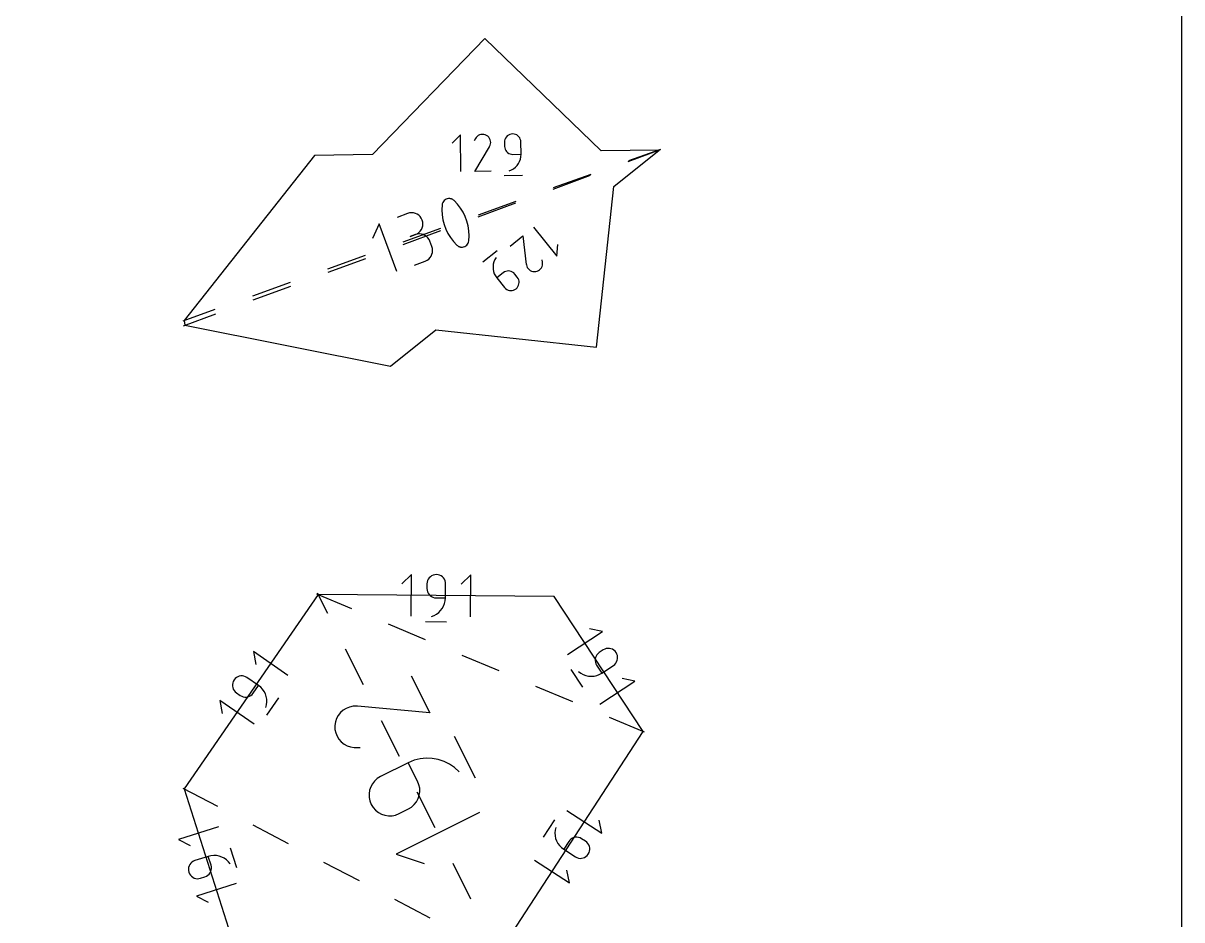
# Model space of a CAD drawing. Extents: x -2 to 214, y 3 to 282.
# Drawn here: x 198.3 to 214.39, y 162.65 to 175.1 of the extents above; entities that cross this region are included whole.
import ezdxf

# ---------------------------------------------------------------- set-up
doc = ezdxf.new("R2010")
doc.units = 0
doc.layers.add('Layer_1', color=7, linetype='CONTINUOUS')

msp = doc.modelspace()

# ---------------------------------------------------------------- linework, layer by layer
at = {"layer": 'Layer_1', "color": 5}
for points in [[(-1.511918, 3.023787), (214.388082, 3.023787), (214.388082, 282.423787), (-1.511918, 282.423787), (-1.511918, 3.023787)], [(200.54885, 170.910608), (203.405112, 170.342537), (204.03162, 170.847094), (206.263748, 170.606425), (206.504416, 172.838552), (207.130928, 173.343109), (206.326609, 173.330173), (204.71378, 174.891934), (203.152022, 173.279105), (202.347703, 173.266165), (200.541145, 170.974051), (200.54885, 170.910608)], [(204.90059, 162.178229), (206.908703, 165.265581), (205.675424, 167.142288), (202.399935, 167.167537), (200.541145, 164.470434), (201.220751, 162.330075), (204.90059, 162.178229)]]:
    msp.add_lwpolyline(points, dxfattribs=at)
at = {"layer": 'Layer_1', "color": 1}
for points in [[(204.380983, 173.042892), (204.372749, 173.554726), (204.260792, 173.439075)], [(204.80026, 173.04963), (204.572944, 173.045975), (204.777551, 173.387506), (204.777551, 173.387506), (204.777798, 173.38782), (204.778035, 173.388138), (204.77826, 173.388459), (204.778483, 173.38879), (204.778694, 173.389129), (204.778906, 173.389485), (204.779111, 173.389856), (204.779319, 173.39024), (204.779527, 173.390653), (204.779527, 173.390653), (204.787898, 173.409414), (204.792654, 173.428795), (204.793924, 173.448371), (204.791842, 173.4677), (204.786533, 173.486348), (204.778133, 173.503884), (204.76677, 173.519872), (204.752578, 173.533877), (204.735684, 173.54547), (204.735684, 173.54547), (204.71687, 173.553718), (204.697457, 173.558395), (204.677874, 173.559619), (204.658549, 173.557513), (204.639915, 173.55219), (204.622396, 173.543773), (204.606433, 173.532382), (204.592445, 173.518129), (204.580871, 173.501143), (204.566407, 173.472272)], [(205.048986, 173.053637), (205.048986, 173.053637), (205.081297, 173.06627), (205.110866, 173.083123), (205.137395, 173.103771), (205.160587, 173.127788), (205.180134, 173.154758), (205.195738, 173.184257), (205.207097, 173.215859), (205.213906, 173.249147), (205.215881, 173.283698), (205.21313, 173.454393), (205.21313, 173.454393), (205.210978, 173.474812), (205.20539, 173.493978), (205.196704, 173.511571), (205.185239, 173.52728), (205.171322, 173.540781), (205.155281, 173.55176), (205.137438, 173.559898), (205.118116, 173.564879), (205.097644, 173.566386), (205.097644, 173.566386), (205.077261, 173.564223), (205.058133, 173.558621), (205.040568, 173.549915), (205.02488, 173.538425), (205.011394, 173.524483), (205.000422, 173.508414), (204.992287, 173.490549), (204.987309, 173.471213), (204.985793, 173.450738), (204.98671, 173.393828), (204.98671, 173.393828), (204.988862, 173.373413), (204.99446, 173.35425), (205.003163, 173.33666), (205.014646, 173.320958), (205.028574, 173.307461), (205.044622, 173.29649), (205.062462, 173.288355), (205.081759, 173.283377), (205.102188, 173.28187), (205.215846, 173.283698)], [(206.701852, 173.184539), (207.151742, 173.350803)], [(207.151809, 173.350616), (206.707278, 173.190804)], [(204.97903, 172.988515), (205.234949, 172.992632)], [(205.661136, 172.799927), (206.181494, 172.992233)], [(206.185233, 173.003127), (205.663189, 172.815452)], [(204.384416, 171.994595), (204.384416, 171.994595), (204.401942, 171.994531), (204.418794, 171.997509), (204.434658, 172.003277), (204.449214, 172.011595), (204.46215, 172.022207), (204.473157, 172.034868), (204.481917, 172.049328), (204.488115, 172.065341), (204.491431, 172.082655), (204.491431, 172.082655), (204.494888, 172.151835), (204.491315, 172.220387), (204.480897, 172.28782), (204.463826, 172.353642), (204.440275, 172.417364), (204.41043, 172.4785), (204.374467, 172.536553), (204.332575, 172.591036), (204.284929, 172.641462), (204.284929, 172.641462), (204.27945, 172.646303), (204.273637, 172.650719), (204.267523, 172.654692), (204.261152, 172.658202), (204.254558, 172.661229), (204.247781, 172.663761), (204.24086, 172.665776), (204.233833, 172.667254), (204.226738, 172.668182), (204.226738, 172.668182), (204.209039, 172.668326), (204.192057, 172.665412), (204.176101, 172.659687), (204.161481, 172.6514), (204.148506, 172.640799), (204.137489, 172.628127), (204.128733, 172.613639), (204.122552, 172.597577), (204.119272, 172.580188), (204.119272, 172.580188), (204.115955, 172.511069), (204.119621, 172.442559), (204.130095, 172.375158), (204.147197, 172.30935), (204.170745, 172.245625), (204.200562, 172.184478), (204.236464, 172.126393), (204.278268, 172.071867), (204.325795, 172.021385), (204.325795, 172.021385), (204.331235, 172.016548), (204.33701, 172.012153), (204.343081, 172.008205), (204.34942, 172.004716), (204.356007, 172.0017), (204.362822, 171.99917), (204.369846, 171.997135), (204.37705, 171.995604), (204.384416, 171.994595)], [(205.141145, 172.627775), (204.619101, 172.440097)], [(204.620424, 172.415318), (205.140782, 172.607624)], [(203.738399, 171.74594), (203.885549, 171.800324), (203.885549, 171.800324), (203.91114, 171.812477), (203.933513, 171.828525), (203.952415, 171.847885), (203.967584, 171.869994), (203.978764, 171.894276), (203.985692, 171.920152), (203.988116, 171.947055), (203.98577, 171.974413), (203.978397, 172.001647), (203.951166, 172.075325), (203.951166, 172.075325), (203.939062, 172.100799), (203.923057, 172.123101), (203.903721, 172.141961), (203.881626, 172.157116), (203.857345, 172.168296), (203.83144, 172.175228), (203.804488, 172.177651), (203.777056, 172.175291), (203.749712, 172.167886), (203.676031, 172.140659), (203.749712, 172.167886), (203.749712, 172.167886), (203.775299, 172.180043), (203.797669, 172.196098), (203.816567, 172.215476), (203.831726, 172.237609), (203.842891, 172.261926), (203.849802, 172.287859), (203.852198, 172.314833), (203.849816, 172.342279), (203.842404, 172.369626), (203.842404, 172.369626), (203.830297, 172.3951), (203.814292, 172.417403), (203.794956, 172.436262), (203.772865, 172.451417), (203.74858, 172.462593), (203.722679, 172.469529), (203.695723, 172.471953), (203.668291, 172.469593), (203.640947, 172.462188), (203.493797, 172.407807)], [(203.489934, 171.654094), (203.245039, 172.316748), (203.152181, 172.114949)], [(205.389804, 172.269536), (205.710881, 171.870848), (205.728115, 172.030889)], [(204.097057, 172.252419), (203.575013, 172.064741)], [(203.579712, 172.030709), (204.100066, 172.223012)], [(205.06321, 172.006519), (205.240276, 172.149119), (205.288786, 171.753955), (205.288786, 171.753955), (205.288786, 171.753556), (205.288797, 171.753161), (205.288815, 171.752766), (205.288846, 171.752371), (205.288885, 171.751969), (205.288938, 171.751563), (205.289002, 171.751143), (205.289076, 171.750709), (205.289167, 171.750261), (205.289167, 171.750261), (205.294092, 171.730315), (205.302255, 171.712101), (205.313283, 171.69588), (205.326805, 171.681914), (205.342458, 171.670466), (205.35986, 171.661799), (205.378653, 171.656172), (205.398458, 171.653843), (205.418905, 171.655085), (205.418905, 171.655085), (205.438812, 171.660137), (205.457001, 171.668381), (205.473201, 171.679452), (205.48715, 171.692991), (205.49858, 171.708644), (205.507223, 171.72605), (205.512814, 171.744849), (205.515107, 171.764686), (205.513802, 171.785197), (205.50747, 171.816862)], [(204.88463, 171.944853), (204.685286, 171.784311)], [(203.052969, 171.877064), (202.530928, 171.689386)], [(202.538996, 171.646096), (203.059354, 171.838403)], [(204.869471, 171.850489), (204.869471, 171.850489), (204.851751, 171.820665), (204.838783, 171.789197), (204.830546, 171.756604), (204.827014, 171.723404), (204.828178, 171.690116), (204.833999, 171.657255), (204.844466, 171.625346), (204.859551, 171.594901), (204.87924, 171.566443), (204.986322, 171.433481), (204.986322, 171.433481), (205.000574, 171.418699), (205.016759, 171.407015), (205.034426, 171.398478), (205.053124, 171.393134), (205.072396, 171.391035), (205.091799, 171.392237), (205.110877, 171.396781), (205.129179, 171.404729), (205.146254, 171.416121), (205.146254, 171.416121), (205.160993, 171.430348), (205.172638, 171.446523), (205.181143, 171.464187), (205.186456, 171.482891), (205.188537, 171.502181), (205.187303, 171.521598), (205.182741, 171.54069), (205.174783, 171.559003), (205.163388, 171.576081), (205.127687, 171.620407), (205.127687, 171.620407), (205.113431, 171.635185), (205.097239, 171.646858), (205.079561, 171.655381), (205.060853, 171.660712), (205.04157, 171.662797), (205.022167, 171.66159), (205.003089, 171.657043), (204.984808, 171.649109), (204.967766, 171.637743), (204.879232, 171.566443)], [(202.008884, 171.501708), (201.48684, 171.314034)], [(201.498284, 171.261487), (202.018639, 171.45379)], [(200.964796, 171.126356), (200.520264, 170.966544)], [(200.528036, 170.902917), (200.977927, 171.069181)], [(203.688361, 166.866977), (203.692841, 167.448196), (203.562634, 167.319944)], [(203.970742, 166.8648), (203.970742, 166.8648), (204.007755, 166.878273), (204.041777, 166.8966), (204.072451, 166.919322), (204.099424, 166.94596), (204.122341, 166.976045), (204.140851, 167.009108), (204.154595, 167.044675), (204.163224, 167.082277), (204.166399, 167.121443), (204.167881, 167.31528), (204.167881, 167.31528), (204.165976, 167.338514), (204.160155, 167.360418), (204.150768, 167.380625), (204.13818, 167.398765), (204.12275, 167.414467), (204.104836, 167.427361), (204.084798, 167.437084), (204.063003, 167.443261), (204.039805, 167.445518), (204.039805, 167.445518), (204.016627, 167.443613), (203.994766, 167.437779), (203.97459, 167.428366), (203.956475, 167.415748), (203.940787, 167.400285), (203.9279, 167.382343), (203.918185, 167.362284), (203.912011, 167.340472), (203.909746, 167.31727), (203.909249, 167.252644), (203.909249, 167.252644), (203.911154, 167.22941), (203.916992, 167.207506), (203.926397, 167.187306), (203.939006, 167.169174), (203.954454, 167.153475), (203.972371, 167.140588), (203.992399, 167.130872), (204.014172, 167.124699), (204.037318, 167.122441), (204.166385, 167.121453)], [(204.51162, 166.860631), (204.516101, 167.44185), (204.38589, 167.313597)], [(202.865334, 166.971216), (202.379488, 167.176162)], [(202.531694, 166.90465), (202.389994, 167.187373)], [(203.889574, 166.79277), (204.180182, 166.790512)], [(203.887613, 166.539984), (203.376473, 166.755598)], [(205.858579, 166.334395), (206.344319, 166.653599), (206.165337, 166.690602)], [(201.980059, 166.046165), (201.501473, 166.375999), (201.534571, 166.196255)], [(203.028835, 165.912755), (202.780265, 166.408705)], [(204.909889, 166.108752), (204.398749, 166.324366)], [(206.01366, 166.098401), (206.01366, 166.098401), (206.045428, 166.075111), (206.079569, 166.057006), (206.115503, 166.044126), (206.152637, 166.036499), (206.190384, 166.034171), (206.228156, 166.03717), (206.265367, 166.045502), (206.301424, 166.059218), (206.335746, 166.078353), (206.497738, 166.184807), (206.497738, 166.184807), (206.516005, 166.199296), (206.53098, 166.21631), (206.542566, 166.235339), (206.550655, 166.255885), (206.555135, 166.277439), (206.555911, 166.299499), (206.552877, 166.321558), (206.545903, 166.343113), (206.534896, 166.363658), (206.534896, 166.363658), (206.520429, 166.381872), (206.503428, 166.396805), (206.484393, 166.408352), (206.463836, 166.416402), (206.442264, 166.420854), (206.420187, 166.421595), (206.39811, 166.418526), (206.376545, 166.411541), (206.355996, 166.400531), (206.301985, 166.365038), (206.301985, 166.365038), (206.283725, 166.350546), (206.268761, 166.333524), (206.25719, 166.314478), (206.249118, 166.293921), (206.244648, 166.272356), (206.243872, 166.250297), (206.246906, 166.228245), (206.25387, 166.206715), (206.264852, 166.186211), (206.335736, 166.078346)], [(201.673117, 165.600798), (201.673117, 165.600798), (201.682738, 165.638993), (201.686657, 165.677439), (201.685059, 165.715577), (201.678145, 165.752852), (201.666101, 165.788701), (201.649118, 165.822575), (201.62739, 165.853909), (201.601108, 165.882152), (201.570463, 165.906741), (201.410855, 166.01674), (201.410855, 166.01674), (201.390557, 166.028206), (201.369157, 166.035677), (201.347165, 166.039247), (201.325085, 166.039004), (201.303431, 166.035042), (201.282705, 166.027451), (201.263415, 166.01632), (201.246073, 166.001744), (201.231186, 165.983812), (201.231186, 165.983812), (201.219756, 165.963555), (201.212323, 165.942181), (201.208791, 165.920199), (201.20907, 165.898126), (201.213067, 165.876465), (201.220687, 165.855729), (201.231838, 165.836432), (201.246429, 165.819082), (201.264368, 165.804188), (201.317581, 165.767517), (201.317581, 165.767517), (201.33788, 165.756055), (201.359286, 165.748597), (201.381286, 165.745048), (201.403369, 165.745309), (201.42503, 165.749289), (201.445752, 165.756891), (201.465035, 165.768018), (201.48236, 165.782573), (201.497219, 165.800466), (201.570463, 165.906741)], [(203.689408, 166.039974), (203.947134, 165.525765), (202.944063, 165.61753), (202.944063, 165.61753), (202.943075, 165.617745), (202.942094, 165.617932), (202.94111, 165.618098), (202.940119, 165.618235), (202.939106, 165.618348), (202.938069, 165.61844), (202.937, 165.618507), (202.935889, 165.618549), (202.934728, 165.618574), (202.934728, 165.618574), (202.882771, 165.617078), (202.833365, 165.606657), (202.787348, 165.588076), (202.745573, 165.562119), (202.708884, 165.529558), (202.678125, 165.491165), (202.65414, 165.44772), (202.637781, 165.4), (202.62989, 165.348773), (202.62989, 165.348773), (202.631721, 165.296841), (202.642353, 165.247455), (202.661047, 165.201464), (202.687054, 165.159723), (202.719633, 165.123077), (202.758036, 165.092378), (202.801527, 165.068481), (202.849353, 165.052232), (202.900777, 165.044481), (202.982463, 165.043179)], [(205.908673, 166.125865), (206.068277, 165.882995)], [(206.310713, 165.646376), (206.796453, 165.96558), (206.617471, 166.002583)], [(205.932165, 165.67752), (205.421025, 165.893137)], [(201.512872, 165.368278), (201.034286, 165.698111), (201.067384, 165.518368)], [(201.6872, 165.493193), (201.852113, 165.732486)], [(203.525977, 164.920857), (203.277406, 165.416806)], [(206.92915, 165.256956), (206.443305, 165.461905)], [(204.583365, 164.61762), (204.293219, 165.196525)], [(204.358162, 164.705656), (204.358162, 164.705656), (204.293911, 164.765448), (204.223052, 164.814375), (204.14688, 164.852207), (204.066679, 164.878721), (203.983752, 164.893697), (203.899389, 164.896907), (203.814881, 164.888127), (203.731523, 164.867133), (203.650606, 164.8337), (203.264477, 164.64017), (203.264477, 164.64017), (203.220299, 164.61285), (203.182735, 164.57909), (203.152156, 164.539984), (203.128926, 164.496617), (203.113414, 164.450079), (203.105984, 164.401463), (203.107007, 164.351855), (203.116846, 164.302346), (203.135872, 164.254023), (203.135872, 164.254023), (203.163152, 164.209957), (203.196902, 164.172496), (203.236025, 164.142005), (203.279428, 164.118849), (203.326008, 164.103397), (203.374674, 164.096013), (203.424324, 164.097072), (203.473865, 164.106932), (203.522199, 164.125961), (203.650934, 164.190484), (203.650934, 164.190484), (203.695102, 164.217817), (203.732645, 164.251603), (203.763195, 164.290743), (203.786394, 164.334142), (203.801881, 164.380705), (203.809293, 164.429328), (203.808266, 164.478915), (203.798445, 164.528371), (203.779465, 164.576596), (203.650606, 164.8337)], [(200.521506, 164.48076), (201.002311, 164.227952)], [(204.023118, 163.928959), (203.774548, 164.424908)], [(204.640095, 164.143145), (203.482289, 163.56285), (203.868764, 163.434499)], [(205.850274, 164.171321), (206.337514, 163.854403), (206.299618, 164.033198)], [(201.013829, 163.942072), (200.459848, 163.76617), (200.622143, 163.682127)], [(201.493328, 163.969775), (201.984342, 163.711599)], [(205.679354, 164.041788), (205.520893, 163.798167)], [(205.696305, 163.9346), (205.696305, 163.9346), (205.687711, 163.896158), (205.684818, 163.85762), (205.687429, 163.819538), (205.695338, 163.782465), (205.708338, 163.746947), (205.72622, 163.713542), (205.748777, 163.682801), (205.775807, 163.65527), (205.807098, 163.631507), (205.969595, 163.525815), (205.969595, 163.525815), (205.99019, 163.514897), (206.011783, 163.508), (206.033864, 163.505022), (206.055926, 163.505855), (206.077467, 163.510395), (206.097984, 163.518541), (206.116967, 163.530183), (206.133915, 163.545218), (206.148319, 163.563541), (206.148319, 163.563541), (206.159202, 163.584094), (206.16606, 163.605659), (206.168988, 163.627726), (206.168106, 163.649788), (206.163531, 163.671332), (206.155357, 163.691857), (206.143694, 163.710851), (206.128644, 163.727802), (206.110314, 163.742209), (206.056141, 163.777448), (206.056141, 163.777448), (206.035539, 163.788359), (206.013977, 163.795242), (205.99189, 163.798202), (205.969824, 163.797352), (205.948276, 163.792794), (205.927762, 163.784641), (205.90879, 163.773003), (205.89186, 163.757989), (205.877481, 163.739704), (205.807105, 163.631507)], [(201.271162, 163.371697), (201.183211, 163.648688)], [(201.177518, 163.42654), (201.177518, 163.42654), (201.153239, 163.457556), (201.125264, 163.484219), (201.094156, 163.506342), (201.060469, 163.523727), (201.024765, 163.53619), (200.987593, 163.543539), (200.949517, 163.545585), (200.911089, 163.542135), (200.872876, 163.532998), (200.688123, 163.474334), (200.688123, 163.474334), (200.666621, 163.465328), (200.6476, 163.453002), (200.631298, 163.437815), (200.617952, 163.420222), (200.607806, 163.400685), (200.6011, 163.379656), (200.59807, 163.357593), (200.598951, 163.334955), (200.603993, 163.312201), (200.603993, 163.312201), (200.612989, 163.290752), (200.625318, 163.271776), (200.640519, 163.25551), (200.65813, 163.242199), (200.677691, 163.232078), (200.698745, 163.225386), (200.720829, 163.222366), (200.743481, 163.223259), (200.766242, 163.2283), (200.827841, 163.247858), (200.827841, 163.247858), (200.849339, 163.256868), (200.868354, 163.269208), (200.884645, 163.284413), (200.897977, 163.30202), (200.908112, 163.321571), (200.914811, 163.342604), (200.917841, 163.364659), (200.916959, 163.387269), (200.911936, 163.409981), (200.872876, 163.532998)], [(202.475359, 163.453422), (202.966376, 163.195241)], [(204.52026, 162.937064), (204.271689, 163.43301)], [(205.401386, 163.481178), (205.888625, 163.164264), (205.85073, 163.343059)], [(201.262978, 163.157392), (200.708997, 162.981493), (200.871292, 162.897451)], [(203.457393, 162.937064), (203.948407, 162.678887)]]:
    msp.add_lwpolyline(points, dxfattribs=at)

doc.saveas('drawing.dxf')
